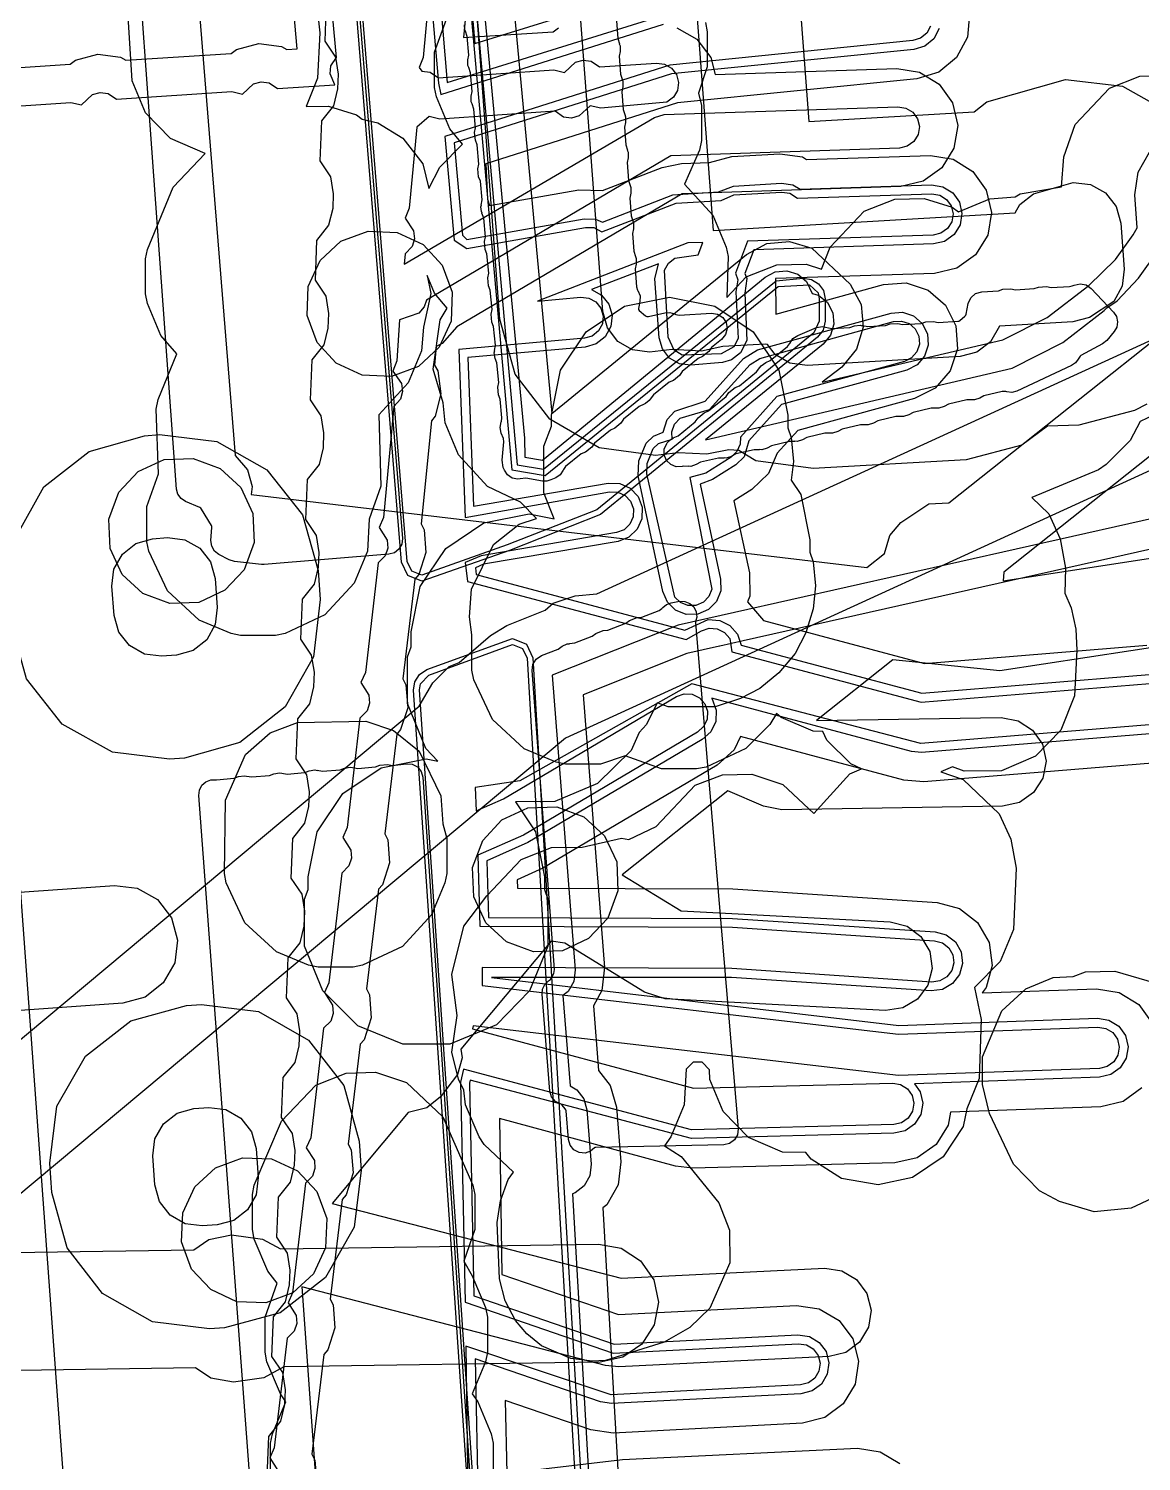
# Model space of a CAD drawing. Header units: metres. Extents: x -3943 to -3664, y 4962 to 6622.
# Drawn here: x -3832.49 to -3794.8, y 5681.07 to 5729.61 of the extents above; entities that cross this region are included whole.
import ezdxf

# ---------------------------------------------------------------- set-up
doc = ezdxf.new("R2010")
doc.units = ezdxf.units.M
doc.layers.add('AI_GREENING_EXCLUSIONS', color=1, linetype='Continuous')
doc.layers.add('AI_GREENING_LAWN', color=82, linetype='Continuous')

msp = doc.modelspace()

# ---------------------------------------------------------------- linework, layer by layer
at = {"layer": 'AI_GREENING_EXCLUSIONS'}
for points in [[(-3821.169, 5779.586), (-3818.044, 5739.04), (-3817.711, 5732.344), (-3816.124, 5714.66), (-3814.991, 5714.471), (-3807.098, 5720.876), (-3806.042, 5720.929), (-3805.751, 5720.658), (-3805.709, 5720.458), (-3805.709, 5719.696), (-3805.893, 5719.308), (-3813.248, 5713.305), (-3816.279, 5712.119), (-3819.175, 5711.094), (-3819.511, 5711.228), (-3819.669, 5711.553), (-3822.383, 5744.866), (-3822.352, 5745.913), (-3822.578, 5748.198), (-3830.193, 5747.605), (-3830.557, 5747.724), (-3830.678, 5747.878), (-3832.056, 5765.794)], [(-3811.552, 5752.599), (-3809.299, 5722.777), (-3799.069, 5723.369), (-3798.912, 5723.649), (-3798.451, 5724.01), (-3797.103, 5724.404), (-3796.522, 5724.334), (-3796.012, 5724.047), (-3795.651, 5723.587), (-3795.493, 5723.023), (-3795.374, 5721.463), (-3795.444, 5720.882), (-3795.732, 5720.372), (-3796.548, 5719.823), (-3797.115, 5719.676), (-3799.603, 5719.532), (-3799.904, 5718.998), (-3800.371, 5718.645), (-3800.937, 5718.498), (-3806.123, 5718.198), (-3806.702, 5718.279), (-3807.207, 5718.576), (-3807.459, 5718.909), (-3807.547, 5718.922), (-3808.98, 5718.839), (-3809.7, 5718.689), (-3810.697, 5718.74), (-3811.458, 5718.646), (-3812.031, 5718.724), (-3812.532, 5719.014), (-3812.886, 5719.472), (-3813.04, 5720.03), (-3817.319, 5776.648)], [(-3807.975, 5751.713), (-3806.068, 5726.47), (-3800.464, 5726.794), (-3800.033, 5727.133), (-3797.37, 5727.894), (-3795.433, 5727.66), (-3793.733, 5726.703)], [(-3794.611, 5716.888), (-3795.024, 5716.672), (-3796.913, 5716.181), (-3797.982, 5716.147), (-3798.847, 5715.494), (-3800.735, 5715.004), (-3805.921, 5714.704), (-3807.853, 5714.973), (-3808.434, 5715.315), (-3808.778, 5715.345), (-3809.519, 5715.194), (-3810.495, 5715.245), (-3811.256, 5715.152), (-3813.167, 5715.414), (-3814.837, 5716.38), (-3816.017, 5717.907), (-3816.53, 5719.766), (-3818.739, 5749.195)], [(-3817.511, 5732.358), (-3815.939, 5714.832), (-3815.047, 5714.683), (-3807.171, 5721.062), (-3806.256, 5721.157), (-3805.975, 5721.118), (-3805.731, 5720.97), (-3805.567, 5720.737), (-3805.509, 5720.458), (-3805.509, 5719.696), (-3805.577, 5719.396), (-3805.767, 5719.153), (-3813.122, 5713.15), (-3816.208, 5711.932), (-3819.177, 5710.894), (-3819.647, 5711.081), (-3819.868, 5711.537), (-3822.582, 5744.85)], [(-3827.256, 5736.977), (-3825.496, 5715.146), (-3825.086, 5714.661), (-3824.926, 5714.098), (-3824.958, 5713.824), (-3804.098, 5711.349), (-3803.497, 5711.826), (-3803.322, 5712.436), (-3802.943, 5712.883), (-3801.995, 5713.51), (-3801.324, 5713.55), (-3789.536, 5722.901)], [(-3819.324, 5735.962), (-3818.61, 5727.761), (-3818.526, 5727.385), (-3810.988, 5729.76)], [(-3818.984, 5735.694), (-3818.311, 5727.788), (-3811.018, 5730.058)], [(-3817.887, 5734.8), (-3817.376, 5729.113), (-3811.118, 5731.053)], [(-3834.969, 5726.853), (-3831.062, 5727.115), (-3830.704, 5727.03), (-3830.33, 5727.376), (-3830.067, 5727.447), (-3829.796, 5727.412), (-3829.515, 5727.219), (-3825.608, 5727.481), (-3825.25, 5727.395), (-3824.877, 5727.742), (-3824.613, 5727.813), (-3824.342, 5727.778), (-3824.061, 5727.584), (-3822.12, 5727.714), (-3822.284, 5728.082), (-3822.255, 5728.354), (-3822.069, 5728.639), (-3822.393, 5732.174)], [(-3834.658, 5728.177), (-3831.086, 5728.404), (-3830.907, 5728.541), (-3830.154, 5728.744), (-3829.38, 5728.644), (-3829.204, 5728.543), (-3825.632, 5728.77), (-3825.453, 5728.907), (-3824.7, 5729.11), (-3823.926, 5729.009), (-3823.75, 5728.908), (-3823.401, 5728.931), (-3823.68, 5732.119)], [(-3818.797, 5732.198), (-3819.126, 5728.633), (-3819.267, 5728.294), (-3819.169, 5728.176), (-3818.888, 5728.143), (-3818.608, 5727.95), (-3814.7, 5728.212), (-3814.343, 5728.127), (-3813.969, 5728.473), (-3813.705, 5728.544), (-3813.435, 5728.509), (-3813.154, 5728.315), (-3811.225, 5728.445), (-3810.954, 5728.409), (-3810.718, 5728.273), (-3810.551, 5728.057), (-3810.48, 5727.793), (-3810.515, 5727.522), (-3810.651, 5727.285), (-3810.868, 5727.119), (-3813.11, 5726.915), (-3813.468, 5727), (-3813.841, 5726.654), (-3814.105, 5726.583), (-3814.376, 5726.618), (-3814.657, 5726.812), (-3818.564, 5726.55), (-3818.922, 5726.635), (-3819.344, 5726.275), (-3819.599, 5723.525), (-3819.74, 5723.186), (-3819.457, 5722.762), (-3819.428, 5722.49), (-3819.506, 5722.228), (-3819.741, 5721.982), (-3819.774, 5721.627), (-3811.291, 5726.601), (-3810.959, 5726.698), (-3803.042, 5726.967), (-3802.772, 5726.922), (-3802.54, 5726.778), (-3802.381, 5726.557), (-3802.318, 5726.291), (-3802.362, 5726.021), (-3802.506, 5725.789), (-3802.728, 5725.63), (-3802.994, 5725.567), (-3810.733, 5725.305), (-3819.014, 5720.413), (-3819.092, 5720.182), (-3819.272, 5719.976), (-3819.935, 5719.743), (-3820.024, 5718.353), (-3820.155, 5718.01), (-3819.86, 5717.594), (-3819.824, 5717.323), (-3819.894, 5717.059), (-3820.123, 5716.806), (-3820.472, 5713.047), (-3820.621, 5712.711), (-3820.348, 5712.28), (-3820.327, 5712.008), (-3820.411, 5711.748), (-3820.652, 5711.508), (-3821.088, 5707.793), (-3821.237, 5707.457), (-3820.965, 5707.027), (-3820.943, 5706.754), (-3821.028, 5706.495), (-3821.269, 5706.254), (-3821.705, 5702.54), (-3821.854, 5702.204), (-3821.582, 5701.773), (-3821.56, 5701.501), (-3821.644, 5701.241), (-3821.886, 5701), (-3822.322, 5697.286), (-3822.471, 5696.95), (-3822.199, 5696.519), (-3822.177, 5696.247), (-3822.261, 5695.987), (-3822.502, 5695.747), (-3822.939, 5692.032), (-3823.088, 5691.696), (-3822.815, 5691.266), (-3822.794, 5690.993), (-3822.878, 5690.733), (-3823.119, 5690.493), (-3823.555, 5686.779), (-3823.704, 5686.443), (-3823.432, 5686.012), (-3823.41, 5685.74), (-3823.495, 5685.48), (-3823.736, 5685.239), (-3824.172, 5681.525), (-3824.321, 5681.189), (-3824.049, 5680.758)], [(-3817.244, 5732.185), (-3815.692, 5715.733), (-3815.686, 5715.091), (-3815.089, 5714.989), (-3807.547, 5721.186), (-3807.202, 5721.369), (-3806.813, 5721.406), (-3806.44, 5721.291), (-3806.14, 5721.043), (-3805.951, 5720.642), (-3805.735, 5720.576), (-3805.434, 5720.328), (-3805.252, 5719.983), (-3805.215, 5719.594), (-3805.329, 5719.221), (-3805.578, 5718.921), (-3809.558, 5715.675), (-3799.176, 5718.111), (-3797.456, 5718.973), (-3796.052, 5720.059), (-3795.964, 5720.148), (-3795.618, 5720.388), (-3794.892, 5721.163), (-3794.235, 5722.067)], [(-3816.242, 5732.256), (-3814.765, 5716.575), (-3808.178, 5721.961), (-3807.489, 5722.327), (-3806.712, 5722.401), (-3805.966, 5722.172), (-3804.659, 5720.959), (-3804.294, 5720.27), (-3804.22, 5719.493), (-3804.449, 5718.747), (-3804.946, 5718.146), (-3805.606, 5717.63), (-3799.495, 5719.064), (-3797.988, 5719.821), (-3796.579, 5720.914), (-3795.669, 5721.792), (-3795.073, 5722.624), (-3794.941, 5722.863), (-3795.012, 5723.98), (-3794.909, 5724.754), (-3794.518, 5725.429)], [(-3817.539, 5731.681), (-3817.758, 5729.31), (-3814.724, 5729.501), (-3814.546, 5729.638)], [(-3822.764, 5730.691), (-3822.631, 5729.474), (-3822.708, 5727.93), (-3823.092, 5726.97), (-3822.339, 5726.99), (-3821.391, 5726.689), (-3821.19, 5726.544), (-3820.663, 5726.424), (-3819.818, 5725.899), (-3819.135, 5725.027), (-3818.939, 5724.191), (-3818.568, 5724.917), (-3817.791, 5725.695), (-3818.227, 5726.217), (-3818.68, 5727.3), (-3818.745, 5727.622), (-3818.745, 5728.81), (-3818.294, 5730.054)], [(-3822.411, 5730.542), (-3822.465, 5729.19), (-3822.101, 5728.648), (-3822.01, 5728.069), (-3822.03, 5727.57), (-3822.168, 5727.001), (-3822.574, 5726.49), (-3822.629, 5725.138), (-3822.264, 5724.595), (-3822.174, 5724.017), (-3822.194, 5723.518), (-3822.331, 5722.949), (-3822.738, 5722.437), (-3822.792, 5721.085), (-3822.428, 5720.543), (-3822.337, 5719.965), (-3822.357, 5719.465), (-3822.494, 5718.896), (-3822.901, 5718.385), (-3822.955, 5717.033), (-3822.591, 5716.491), (-3822.5, 5715.913), (-3822.52, 5715.413), (-3822.657, 5714.844), (-3823.064, 5714.333), (-3823.119, 5712.981), (-3822.754, 5712.439), (-3822.663, 5711.86), (-3822.684, 5711.361), (-3822.821, 5710.792), (-3823.228, 5710.281), (-3823.282, 5708.929), (-3822.918, 5708.386), (-3822.827, 5707.808), (-3822.847, 5707.309), (-3822.984, 5706.74), (-3823.391, 5706.228), (-3823.445, 5704.876), (-3823.081, 5704.334), (-3822.99, 5703.756), (-3823.01, 5703.256), (-3823.147, 5702.687), (-3823.554, 5702.176), (-3823.609, 5700.824), (-3823.244, 5700.282), (-3823.153, 5699.704), (-3823.174, 5699.204), (-3823.311, 5698.635), (-3823.718, 5698.124), (-3823.772, 5696.772), (-3823.408, 5696.229), (-3823.317, 5695.651), (-3823.337, 5695.152), (-3823.474, 5694.583), (-3823.881, 5694.072), (-3823.935, 5692.72), (-3823.571, 5692.177), (-3823.48, 5691.599), (-3823.5, 5691.099), (-3823.637, 5690.531), (-3824.044, 5690.019), (-3824.099, 5688.667), (-3823.734, 5688.125), (-3823.643, 5687.547), (-3823.664, 5687.047), (-3823.801, 5686.478), (-3824.207, 5685.967), (-3824.262, 5684.615), (-3823.898, 5684.073), (-3823.807, 5683.495), (-3823.827, 5682.995), (-3823.964, 5682.426), (-3824.371, 5681.915), (-3824.425, 5680.563)], [(-3793.648, 5716.868), (-3794.841, 5716.302), (-3795.18, 5715.652), (-3795.991, 5714.842), (-3796.254, 5714.664), (-3798.512, 5713.725), (-3797.933, 5713.178), (-3797.548, 5712.322), (-3797.365, 5711.332), (-3797.384, 5710.483), (-3797.175, 5709.988), (-3797.02, 5709.269), (-3796.981, 5708.552), (-3797.058, 5707.007), (-3797.528, 5705.842), (-3798.383, 5704.965), (-3799.533, 5704.467), (-3800.803, 5704.45), (-3801.193, 5704.596), (-3801.587, 5704.431), (-3800.834, 5704.168), (-3799.609, 5703.01), (-3799.224, 5702.154), (-3799.042, 5701.164), (-3799.124, 5699.091), (-3799.577, 5698.008), (-3800.448, 5697.12), (-3800.225, 5696.034), (-3800.29, 5694.043), (-3800.706, 5693.007), (-3800.834, 5692.41), (-3801.512, 5691.39), (-3802.553, 5690.687), (-3803.714, 5690.439), (-3804.952, 5690.654), (-3805.989, 5691.307), (-3806.163, 5691.53), (-3806.958, 5691.547), (-3808.108, 5692.045), (-3808.963, 5692.922), (-3809.417, 5694.005), (-3809.433, 5694.333), (-3809.671, 5694.589), (-3809.983, 5694.589), (-3810.218, 5694.354), (-3810.283, 5693.151), (-3810.736, 5692.067), (-3810.958, 5691.76), (-3810.386, 5691.395), (-3809.11, 5689.83), (-3808.753, 5688.902), (-3808.734, 5687.795), (-3809.417, 5686.254), (-3810.095, 5685.605), (-3810.967, 5685.102), (-3812.949, 5684.487), (-3813.404, 5684.461), (-3814.121, 5684.553), (-3815.118, 5684.986), (-3815.616, 5685.39), (-3815.995, 5685.841), (-3816.348, 5686.506), (-3816.539, 5687.257), (-3816.625, 5689.163), (-3816.508, 5689.89), (-3816.247, 5690.614), (-3816.068, 5690.871), (-3817.06, 5691.804), (-3817.237, 5692.067), (-3817.691, 5693.151), (-3817.756, 5693.644), (-3817.93, 5694.019), (-3818.157, 5694.93), (-3817.974, 5696.178), (-3818.162, 5697.567), (-3817.754, 5699.202), (-3816.972, 5700.233), (-3815.812, 5701.455), (-3814.782, 5701.862), (-3813.74, 5701.874), (-3812.41, 5702.185), (-3812.157, 5702.137), (-3811.234, 5702.578), (-3809.913, 5703.976), (-3808.982, 5704.326), (-3807.988, 5704.353), (-3806.938, 5704.001), (-3805.897, 5703.016), (-3804.673, 5704.361), (-3804.278, 5704.53), (-3804.64, 5704.699), (-3805.45, 5705.509), (-3805.588, 5705.798), (-3805.916, 5705.814), (-3807, 5706.267), (-3807.162, 5706.408), (-3807.385, 5706.035), (-3808.195, 5705.224), (-3809.542, 5704.593), (-3809.865, 5704.528), (-3811.052, 5704.528), (-3812.284, 5704.974), (-3813.118, 5704.694), (-3814.306, 5704.694), (-3814.628, 5704.759), (-3815.712, 5705.213), (-3816.785, 5706.2), (-3817.416, 5707.547), (-3817.481, 5707.87), (-3817.477, 5709.077), (-3817.559, 5709.683), (-3817.492, 5710.619), (-3816.743, 5712.128), (-3815.878, 5712.821), (-3815.289, 5713.019), (-3815.834, 5713.563), (-3816.946, 5714.096), (-3817.934, 5715.17), (-3818.387, 5716.253), (-3818.452, 5716.929), (-3818.788, 5718.073), (-3818.554, 5719.742), (-3818.313, 5720.136), (-3818.746, 5720.655), (-3818.993, 5721.245), (-3818.866, 5720.639), (-3819.115, 5719.498), (-3819.18, 5718.69), (-3819.633, 5717.606), (-3820.632, 5716.526), (-3820.559, 5714.105), (-3820.954, 5712.994), (-3821.019, 5711.906), (-3821.472, 5710.823), (-3822.46, 5709.749), (-3823.807, 5709.118), (-3824.129, 5709.053), (-3825.317, 5709.053), (-3825.639, 5709.118), (-3826.723, 5709.571), (-3827.796, 5710.559), (-3828.427, 5711.906), (-3828.492, 5712.228), (-3828.492, 5713.416), (-3828.098, 5714.526), (-3828.17, 5716.72), (-3828.105, 5717.043), (-3827.474, 5718.591), (-3828.016, 5719.218), (-3828.469, 5720.302), (-3828.534, 5720.624), (-3828.534, 5721.811), (-3828.469, 5722.134), (-3827.597, 5724.243), (-3826.513, 5725.385), (-3827.685, 5725.887), (-3828.54, 5726.764), (-3828.993, 5727.848), (-3829.125, 5730.019)], [(-3801.936, 5729.701), (-3802.064, 5729.46), (-3802.274, 5729.286), (-3802.536, 5729.206), (-3810.775, 5728.374), (-3818.398, 5725.957), (-3818.082, 5722.442), (-3817.654, 5722.159), (-3813.624, 5722.875), (-3813.351, 5722.869), (-3813.072, 5722.73), (-3810.56, 5723.7), (-3809.029, 5723.789), (-3808.599, 5723.98), (-3806.975, 5724.074), (-3806.705, 5724.036), (-3806.449, 5723.871), (-3801.896, 5724.016), (-3801.627, 5723.971), (-3801.395, 5723.827), (-3801.236, 5723.605), (-3801.174, 5723.339), (-3801.219, 5723.069), (-3801.363, 5722.837), (-3801.585, 5722.678), (-3801.851, 5722.617), (-3808.137, 5722.416), (-3808.548, 5721.33), (-3808.465, 5721.101), (-3808.539, 5720.695), (-3808.456, 5719.118), (-3808.605, 5718.829), (-3809.033, 5718.597), (-3810.351, 5718.545), (-3810.625, 5718.715), (-3810.83, 5719.158), (-3810.947, 5721.425), (-3810.813, 5721.662), (-3810.598, 5721.831), (-3809.813, 5721.943), (-3809.653, 5722.368), (-3810.167, 5722.352), (-3815.26, 5720.383), (-3813.788, 5720.514), (-3813.517, 5720.485), (-3813.277, 5720.354), (-3813.106, 5720.141), (-3813.029, 5719.879), (-3813.058, 5719.608), (-3813.189, 5719.368), (-3813.402, 5719.197), (-3813.664, 5719.12), (-3817.925, 5718.74), (-3817.71, 5713.046), (-3812.811, 5713.916), (-3812.538, 5713.909), (-3812.288, 5713.797), (-3812.101, 5713.599), (-3812.003, 5713.344), (-3812.011, 5713.07), (-3812.122, 5712.821), (-3812.321, 5712.634), (-3812.576, 5712.536), (-3817.168, 5711.755), (-3817.701, 5711.526), (-3817.628, 5710.885), (-3810.221, 5708.912), (-3809.695, 5709.209), (-3809.435, 5709.294), (-3809.163, 5709.274), (-3808.919, 5709.151), (-3808.741, 5708.944), (-3808.67, 5708.499), (-3802.261, 5706.792), (-3794.507, 5707.424)], [(-3800.616, 5730.104), (-3800.691, 5729.327), (-3801.057, 5728.638), (-3801.659, 5728.141), (-3802.405, 5727.913), (-3810.51, 5727.094), (-3817.01, 5725.033), (-3816.952, 5723.835), (-3816.887, 5723.615), (-3813.852, 5724.155), (-3813.053, 5724.131), (-3811.029, 5724.913), (-3810.372, 5725.046), (-3809.431, 5725.076), (-3808.674, 5725.278), (-3807.05, 5725.372), (-3806.277, 5725.264), (-3806.137, 5725.181), (-3801.937, 5725.315), (-3801.168, 5725.187), (-3800.505, 5724.775), (-3800.051, 5724.14), (-3799.875, 5723.38), (-3800.003, 5722.61), (-3800.415, 5721.948), (-3801.05, 5721.494), (-3801.81, 5721.317), (-3807.187, 5721.146), (-3807.178, 5719.938), (-3803.538, 5720.938), (-3802.76, 5720.995), (-3802.019, 5720.748), (-3801.429, 5720.238), (-3801.08, 5719.54), (-3801.024, 5718.762), (-3801.27, 5718.021), (-3801.78, 5717.431), (-3802.478, 5717.082), (-3806.437, 5715.993), (-3807.13, 5715.223), (-3807.432, 5714.535), (-3807.996, 5713.995), (-3808.598, 5713.611), (-3808.076, 5711.168), (-3808.065, 5710.388), (-3808.144, 5710.188), (-3807.601, 5709.56), (-3802.143, 5708.106), (-3794.613, 5708.72)], [(-3809.567, 5729.825), (-3809.502, 5729.502), (-3809.502, 5728.315), (-3809.806, 5727.422), (-3809.703, 5727.008), (-3809.703, 5725.82), (-3809.768, 5725.498), (-3810.273, 5724.338), (-3809.315, 5723.294), (-3808.862, 5722.211), (-3808.797, 5721.888), (-3808.836, 5720.508), (-3808.18, 5721.198), (-3807.15, 5721.606), (-3806.156, 5721.632), (-3805.634, 5721.467), (-3805.343, 5722.206), (-3804.183, 5723.428), (-3803.153, 5723.836), (-3802.159, 5723.862), (-3801.21, 5723.562), (-3800.992, 5723.4), (-3799.93, 5723.844), (-3799.074, 5723.909), (-3798.9, 5724.017), (-3797.498, 5724.256), (-3797.424, 5725.272), (-3797.036, 5726.369), (-3795.875, 5727.591), (-3794.845, 5727.999), (-3793.851, 5728.025)], [(-3810.538, 5729.641), (-3809.862, 5729.252), (-3809.386, 5728.633), (-3809.231, 5728.057), (-3803.086, 5728.266), (-3802.316, 5728.14), (-3801.652, 5727.728), (-3801.197, 5727.094), (-3801.019, 5726.335), (-3801.145, 5725.565), (-3801.557, 5724.901), (-3802.19, 5724.446), (-3802.95, 5724.268), (-3810.357, 5724.017), (-3817.985, 5719.511), (-3818.48, 5718.946), (-3818.69, 5718.842), (-3818.743, 5718.209), (-3818.63, 5718.014), (-3818.527, 5717.24), (-3818.727, 5716.486), (-3818.851, 5716.325), (-3819.2, 5712.835), (-3819.098, 5712.634), (-3819.036, 5711.857), (-3819.276, 5711.114), (-3819.408, 5710.96), (-3819.817, 5707.581), (-3819.714, 5707.381), (-3819.652, 5706.603), (-3819.893, 5705.86), (-3820.024, 5705.706), (-3820.433, 5702.328), (-3820.331, 5702.127), (-3820.269, 5701.349), (-3820.509, 5700.607), (-3820.641, 5700.452), (-3821.05, 5697.074), (-3820.948, 5696.873), (-3820.886, 5696.095), (-3821.126, 5695.353), (-3821.258, 5695.199), (-3821.667, 5691.82), (-3821.564, 5691.62), (-3821.503, 5690.842), (-3821.743, 5690.099), (-3821.875, 5689.945), (-3822.284, 5686.567), (-3822.181, 5686.366), (-3822.119, 5685.588), (-3822.36, 5684.846), (-3822.491, 5684.691), (-3822.9, 5681.313), (-3822.798, 5681.112), (-3822.736, 5680.334)], [(-3801.648, 5729.615), (-3801.831, 5729.27), (-3802.132, 5729.022), (-3802.505, 5728.908), (-3810.714, 5728.079), (-3818.077, 5725.744), (-3817.796, 5722.614), (-3817.645, 5722.465), (-3813.677, 5723.17), (-3813.287, 5723.162), (-3813.052, 5723.059), (-3810.669, 5723.98), (-3809.122, 5724.086), (-3808.616, 5724.28), (-3806.993, 5724.374), (-3806.606, 5724.32), (-3806.358, 5724.174), (-3801.906, 5724.316), (-3801.521, 5724.252), (-3801.189, 5724.045), (-3800.962, 5723.728), (-3800.874, 5723.348), (-3800.938, 5722.963), (-3801.144, 5722.632), (-3801.462, 5722.405), (-3801.842, 5722.317), (-3807.928, 5722.123), (-3808.231, 5721.32), (-3808.168, 5721.146), (-3808.234, 5720.651), (-3808.165, 5719.045), (-3808.378, 5718.633), (-3808.685, 5718.393), (-3808.989, 5718.3), (-3810.057, 5718.213), (-3810.444, 5718.26), (-3810.784, 5718.452), (-3811.025, 5718.759), (-3811.129, 5719.135), (-3811.279, 5721.131), (-3811.16, 5721.646), (-3813.426, 5720.771), (-3813.084, 5720.584), (-3812.84, 5720.28), (-3812.73, 5719.906), (-3812.772, 5719.518), (-3812.959, 5719.175), (-3813.263, 5718.931), (-3813.637, 5718.821), (-3817.615, 5718.467), (-3817.424, 5713.436), (-3812.861, 5714.212), (-3812.471, 5714.201), (-3812.115, 5714.042), (-3811.847, 5713.758), (-3811.707, 5713.394), (-3811.718, 5713.004), (-3811.878, 5712.648), (-3812.161, 5712.38), (-3812.526, 5712.24), (-3817.082, 5711.465), (-3817.358, 5711.347), (-3817.336, 5711.118), (-3810.262, 5709.233), (-3809.472, 5709.592), (-3809.083, 5709.563), (-3808.734, 5709.387), (-3808.48, 5709.091), (-3808.36, 5708.727), (-3802.234, 5707.095), (-3794.532, 5707.723)], [(-3837.882, 5691.089), (-3819.259, 5706.652), (-3818.798, 5707.448), (-3818.243, 5707.996), (-3817.905, 5708.133), (-3816.849, 5709.046), (-3816.289, 5709.388), (-3814.996, 5709.909), (-3814.721, 5710.146), (-3813.98, 5710.39), (-3813.25, 5710.459), (-3790.273, 5720.977)], [(-3837.882, 5691.089), (-3819.259, 5706.652), (-3818.798, 5707.448), (-3818.243, 5707.996), (-3817.905, 5708.133), (-3816.849, 5709.046), (-3816.289, 5709.388), (-3814.996, 5709.909), (-3814.721, 5710.146), (-3813.98, 5710.39), (-3813.25, 5710.459), (-3790.273, 5720.977)], [(-3787.66, 5720.56), (-3799.458, 5711.2), (-3799.484, 5710.899), (-3792.649, 5711.951)], [(-3791.419, 5716.053), (-3814.311, 5705.574), (-3835.87, 5687.558)], [(-3791.419, 5716.053), (-3814.311, 5705.574), (-3835.87, 5687.558)], [(-3793.309, 5713.26), (-3810.485, 5709.398), (-3814.76, 5707.702), (-3813.978, 5697.717), (-3814.024, 5697.33), (-3814.215, 5696.99), (-3814.392, 5696.85), (-3814.147, 5693.788), (-3813.921, 5693.658), (-3813.685, 5693.354), (-3813.581, 5692.983), (-3813.433, 5691.134), (-3813.478, 5690.746), (-3813.669, 5690.406), (-3813.975, 5690.164), (-3814.075, 5690.135), (-3812.635, 5665.1)], [(-3793.469, 5712.199), (-3808.288, 5708.867), (-3809.079, 5708.686), (-3809.093, 5708.685), (-3810.191, 5708.439), (-3813.706, 5707.044), (-3812.981, 5697.796), (-3813.073, 5697.021), (-3813.362, 5696.506), (-3813.186, 5694.31), (-3812.792, 5693.804), (-3812.584, 5693.063), (-3812.436, 5691.214), (-3812.527, 5690.438), (-3812.907, 5689.757), (-3813.038, 5689.654), (-3811.708, 5666.377)], [(-3792.193, 5708.986), (-3799.589, 5707.848), (-3803.212, 5708.222), (-3805.804, 5706.166), (-3799.549, 5706.269), (-3798.973, 5706.164), (-3798.481, 5705.847), (-3798.148, 5705.366), (-3798.024, 5704.794), (-3798.129, 5704.218), (-3798.446, 5703.726), (-3798.927, 5703.393), (-3799.499, 5703.269), (-3806.982, 5703.146), (-3807.598, 5703.267), (-3808.806, 5703.785), (-3812.385, 5700.945), (-3810.388, 5699.716), (-3803.304, 5699.343), (-3802.736, 5699.199), (-3802.267, 5698.849), (-3801.968, 5698.345), (-3801.884, 5697.766), (-3802.029, 5697.199), (-3802.379, 5696.73), (-3802.882, 5696.431), (-3803.461, 5696.347), (-3810.928, 5696.74), (-3811.635, 5696.961), (-3814.33, 5698.62), (-3814.79, 5698.696), (-3817.852, 5695.031), (-3817.813, 5694.745), (-3817.962, 5694.179), (-3818.544, 5693.414), (-3819, 5693.047), (-3819.642, 5692.89), (-3822.216, 5689.81), (-3812.418, 5687.279), (-3805.525, 5687.614), (-3804.946, 5687.528), (-3804.444, 5687.227), (-3804.095, 5686.757), (-3803.953, 5686.189), (-3804.04, 5685.61), (-3804.341, 5685.108), (-3804.811, 5684.76), (-3805.379, 5684.618), (-3812.5, 5684.271), (-3812.948, 5684.317), (-3823.243, 5686.976), (-3821.609, 5664.341)], [(-3816.694, 5666.503), (-3819.452, 5707.193), (-3819.409, 5707.484), (-3819.25, 5707.733), (-3819.003, 5707.894), (-3816.1, 5708.95), (-3815.624, 5708.757), (-3815.409, 5708.291), (-3812.853, 5664.541)], [(-3816.495, 5666.519), (-3819.252, 5707.206), (-3819.222, 5707.415), (-3818.932, 5707.707), (-3816.102, 5708.75), (-3815.762, 5708.612), (-3815.608, 5708.279), (-3813.042, 5664.347)], [(-3794.393, 5706.029), (-3802.268, 5705.386), (-3810.029, 5707.412), (-3815.854, 5704.122), (-3817.363, 5703.899), (-3817.333, 5703.108), (-3816.41, 5703.515), (-3810.543, 5706.985), (-3810.285, 5707.075), (-3810.013, 5707.06), (-3809.767, 5706.942), (-3809.584, 5706.738), (-3809.494, 5706.481), (-3809.509, 5706.208), (-3809.627, 5705.962), (-3809.831, 5705.78), (-3815.733, 5702.289), (-3817.276, 5701.603), (-3817.204, 5699.198), (-3808.646, 5699.163), (-3801.803, 5698.706), (-3801.539, 5698.635), (-3801.322, 5698.468), (-3801.186, 5698.232), (-3801.151, 5697.961), (-3801.222, 5697.697), (-3801.389, 5697.481), (-3801.625, 5697.344), (-3801.896, 5697.309), (-3808.674, 5697.763), (-3817.132, 5697.798), (-3817.13, 5697.194), (-3803.026, 5695.539), (-3796.269, 5695.781), (-3796, 5695.737), (-3795.767, 5695.593), (-3795.608, 5695.372), (-3795.545, 5695.106), (-3795.588, 5694.836), (-3795.732, 5694.604), (-3795.953, 5694.444), (-3796.219, 5694.381), (-3803.03, 5694.138), (-3817.432, 5695.82), (-3817.454, 5695.721), (-3809.975, 5693.708), (-3803.222, 5693.881), (-3802.953, 5693.835), (-3802.722, 5693.689), (-3802.564, 5693.466), (-3802.504, 5693.199), (-3802.551, 5692.93), (-3802.696, 5692.699), (-3802.92, 5692.542), (-3803.186, 5692.481), (-3810.041, 5692.306), (-3817.763, 5694.355), (-3817.864, 5693.911), (-3817.711, 5686.457), (-3812.697, 5684.731), (-3806.416, 5685.055), (-3806.145, 5685.016), (-3805.911, 5684.876), (-3805.748, 5684.657), (-3805.681, 5684.392), (-3805.72, 5684.122), (-3805.86, 5683.887), (-3806.079, 5683.724), (-3806.344, 5683.657), (-3812.76, 5683.326), (-3817.68, 5684.966), (-3817.6, 5679.204)], [(-3794.369, 5705.73), (-3802.243, 5705.087), (-3802.582, 5705.118), (-3809.354, 5706.922), (-3809.197, 5706.523), (-3809.218, 5706.133), (-3809.387, 5705.782), (-3809.678, 5705.521), (-3815.581, 5702.031), (-3816.969, 5701.41), (-3816.92, 5699.497), (-3808.645, 5699.463), (-3801.782, 5699.005), (-3801.406, 5698.904), (-3801.097, 5698.666), (-3800.902, 5698.328), (-3800.852, 5697.941), (-3800.953, 5697.564), (-3801.191, 5697.255), (-3801.529, 5697.06), (-3801.916, 5697.01), (-3808.685, 5697.463), (-3816.819, 5697.459), (-3803.014, 5695.84), (-3796.28, 5696.08), (-3795.895, 5696.018), (-3795.563, 5695.813), (-3795.335, 5695.496), (-3795.245, 5695.117), (-3795.307, 5694.732), (-3795.512, 5694.4), (-3795.829, 5694.171), (-3796.209, 5694.082), (-3802.481, 5693.857), (-3802.29, 5693.587), (-3802.204, 5693.207), (-3802.271, 5692.822), (-3802.479, 5692.492), (-3802.798, 5692.267), (-3803.178, 5692.182), (-3810.034, 5692.006), (-3817.54, 5693.984), (-3817.564, 5693.88), (-3817.415, 5686.673), (-3812.654, 5685.034), (-3806.431, 5685.355), (-3806.045, 5685.298), (-3805.71, 5685.099), (-3805.477, 5684.786), (-3805.381, 5684.407), (-3805.437, 5684.021), (-3805.637, 5683.686), (-3805.95, 5683.453), (-3806.328, 5683.357), (-3812.745, 5683.027), (-3813.122, 5683.08), (-3817.371, 5684.542), (-3817.268, 5679.546)], [(-3794.288, 5704.733), (-3802.162, 5704.091), (-3802.839, 5704.152), (-3808.374, 5705.626), (-3808.588, 5705.181), (-3809.169, 5704.661), (-3815.072, 5701.17), (-3815.944, 5700.77), (-3815.933, 5700.493), (-3808.641, 5700.463), (-3801.716, 5700.003), (-3800.962, 5699.8), (-3800.344, 5699.324), (-3799.955, 5698.648), (-3799.854, 5697.874), (-3800.057, 5697.12), (-3800.195, 5696.941), (-3796.316, 5697.08), (-3795.545, 5696.955), (-3794.881, 5696.545), (-3794.425, 5695.912)], [(-3837.468, 5700.023), (-3829.588, 5700.584), (-3828.813, 5700.486), (-3828.135, 5700.1), (-3827.657, 5699.483), (-3827.451, 5698.731), (-3827.548, 5697.956), (-3827.935, 5697.278), (-3828.551, 5696.8), (-3829.304, 5696.594), (-3835.953, 5696.12)], [(-3824.301, 5680.493), (-3824.301, 5681.68), (-3824.235, 5682.002), (-3823.781, 5683.088), (-3823.967, 5683.36), (-3824.42, 5684.443), (-3824.485, 5684.766), (-3824.485, 5685.953), (-3824.073, 5687.105), (-3824.396, 5687.514), (-3824.849, 5688.597), (-3824.915, 5688.919), (-3824.915, 5690.107), (-3824.849, 5690.429), (-3823.925, 5692.595), (-3822.765, 5693.817), (-3821.735, 5694.224), (-3820.741, 5694.251), (-3819.691, 5693.899), (-3819.691, 5693.899), (-3818.467, 5692.74), (-3817.442, 5690.429), (-3817.376, 5690.107), (-3817.376, 5688.919), (-3817.753, 5687.853), (-3817.465, 5687.359), (-3817.012, 5686.276), (-3816.947, 5685.953), (-3816.947, 5684.766), (-3817.012, 5684.443), (-3817.467, 5683.358), (-3817.281, 5683.086), (-3816.827, 5682.002), (-3816.762, 5681.68), (-3816.762, 5680.493)], [(-3794.78, 5693.718), (-3795.413, 5693.262), (-3796.173, 5693.082), (-3801.262, 5692.9), (-3801.337, 5692.464), (-3801.754, 5691.804), (-3802.391, 5691.354), (-3803.153, 5691.182), (-3810.008, 5691.006), (-3810.579, 5691.074), (-3816.539, 5692.679), (-3816.468, 5687.404), (-3812.512, 5686.043), (-3806.483, 5686.353), (-3805.71, 5686.241), (-3805.04, 5685.841), (-3804.574, 5685.215), (-3804.382, 5684.459), (-3804.495, 5683.687), (-3804.895, 5683.016), (-3805.52, 5682.55), (-3806.277, 5682.359), (-3812.694, 5682.028), (-3813.447, 5682.134), (-3816.355, 5683.135), (-3816.291, 5680.668), (-3812.378, 5681.127), (-3804.416, 5681.51), (-3803.644, 5681.395), (-3802.975, 5680.993)], [(-3836.914, 5688.085), (-3826.897, 5688.23), (-3826.386, 5688.583), (-3825.623, 5688.746), (-3824.577, 5688.595), (-3823.963, 5688.273), (-3813.185, 5688.429), (-3812.417, 5688.288), (-3811.762, 5687.864), (-3811.319, 5687.221), (-3811.156, 5686.458), (-3811.297, 5685.69), (-3811.721, 5685.035), (-3812.364, 5684.593), (-3813.127, 5684.429), (-3823.851, 5684.274), (-3824.53, 5683.901), (-3825.55, 5683.749), (-3826.318, 5683.89), (-3826.843, 5684.231), (-3832.803, 5684.144)]]:
    msp.add_lwpolyline(points, dxfattribs=at)
for points in [[(-3820.997, 5722.749), (-3820.011, 5722.71), (-3819.129, 5722.301), (-3818.482, 5721.602), (-3818.141, 5720.685), (-3818.18, 5719.699), (-3818.589, 5718.817), (-3819.288, 5718.17), (-3820.205, 5717.829), (-3821.191, 5717.868), (-3822.073, 5718.277), (-3822.72, 5718.976), (-3823.061, 5719.893), (-3823.022, 5720.879), (-3822.613, 5721.761), (-3821.914, 5722.408), (-3820.997, 5722.749)], [(-3820.554, 5704.564), (-3819.023, 5704.868), (-3818.634, 5704.791), (-3819.042, 5705.219), (-3819.662, 5706.741), (-3819.662, 5708.325), (-3819.538, 5708.661), (-3819.538, 5709.174), (-3819.234, 5710.705), (-3818.366, 5712.002), (-3817.069, 5712.87), (-3815.538, 5713.174), (-3814.696, 5713.007), (-3815.041, 5713.881), (-3815.041, 5715.465), (-3814.779, 5716.141), (-3814.779, 5716.511), (-3814.475, 5718.042), (-3813.607, 5719.339), (-3812.31, 5720.207), (-3810.779, 5720.511), (-3809.248, 5720.207), (-3807.951, 5719.339), (-3807.083, 5718.042), (-3806.779, 5716.511), (-3806.779, 5716.085), (-3806.658, 5715.756), (-3806.585, 5714.944), (-3806.658, 5714.309), (-3806.336, 5713.828), (-3806.032, 5712.297), (-3806.032, 5711.871), (-3805.911, 5711.542), (-3805.838, 5710.73), (-3805.911, 5709.958), (-3806.159, 5709.139), (-3806.531, 5708.436), (-3807.075, 5707.782), (-3807.718, 5707.249), (-3808.372, 5706.914), (-3809.24, 5706.629), (-3810.824, 5706.629), (-3811.205, 5706.772), (-3811.562, 5706.035), (-3811.811, 5705.768), (-3812.083, 5705.155), (-3813.227, 5704.032), (-3814.672, 5703.428), (-3816.005, 5703.412), (-3815.327, 5702.399), (-3815.023, 5700.868), (-3815.023, 5700.442), (-3814.902, 5700.112), (-3814.902, 5698.529), (-3815.522, 5697.007), (-3816.645, 5695.863), (-3818.231, 5695.2), (-3819.814, 5695.2), (-3821.337, 5695.82), (-3822.524, 5697.007), (-3823.144, 5698.529), (-3823.144, 5700.112), (-3823.023, 5700.441), (-3823.023, 5700.868), (-3822.719, 5702.399), (-3821.851, 5703.696), (-3820.554, 5704.564)], [(-3811.324, 5715.803), (-3810.999, 5715.94), (-3810.864, 5716.37), (-3810.597, 5716.655), (-3809.578, 5716.987), (-3808.276, 5718.435), (-3807.797, 5718.731), (-3803.273, 5719.974), (-3802.884, 5720.002), (-3802.514, 5719.879), (-3802.219, 5719.624), (-3802.044, 5719.275), (-3802.016, 5718.886), (-3802.139, 5718.516), (-3802.394, 5718.221), (-3802.743, 5718.046), (-3806.984, 5716.88), (-3808.091, 5715.65), (-3808.252, 5715.108), (-3808.534, 5714.838), (-3809.321, 5714.336), (-3809.742, 5714.18), (-3809.054, 5710.959), (-3809.049, 5710.569), (-3809.193, 5710.206), (-3809.465, 5709.926), (-3809.823, 5709.772), (-3810.213, 5709.767), (-3810.576, 5709.911), (-3810.856, 5710.183), (-3811.01, 5710.541), (-3811.848, 5714.464), (-3811.824, 5714.971), (-3811.576, 5715.568), (-3811.324, 5715.803)], [(-3810.696, 5715.702), (-3810.705, 5715.956), (-3810.609, 5716.212), (-3810.422, 5716.412), (-3809.423, 5716.711), (-3808.052, 5718.235), (-3807.718, 5718.441), (-3803.194, 5719.685), (-3802.921, 5719.705), (-3802.662, 5719.618), (-3802.456, 5719.44), (-3802.333, 5719.196), (-3802.314, 5718.923), (-3802.4, 5718.664), (-3802.579, 5718.457), (-3802.823, 5718.335), (-3807.149, 5717.146), (-3808.382, 5715.774), (-3808.387, 5715.53), (-3808.497, 5715.28), (-3808.695, 5715.091), (-3809.557, 5714.548), (-3810.097, 5714.405), (-3809.344, 5710.623), (-3809.445, 5710.369), (-3809.635, 5710.174), (-3809.886, 5710.065), (-3810.159, 5710.062), (-3810.413, 5710.163), (-3810.608, 5710.353), (-3811.555, 5714.527), (-3811.538, 5714.882), (-3811.337, 5715.387), (-3811.16, 5715.551), (-3810.696, 5715.702)], [(-3838.122, 5682.093), (-3833.914, 5715.825), (-3831.571, 5683.911), (-3830.985, 5675.932), (-3870.877, 5673.003), (-3838.122, 5682.093)], [(-3833.09, 5709.461), (-3833.166, 5710.447), (-3832.934, 5712.384), (-3831.978, 5714.084), (-3830.444, 5715.29), (-3828.565, 5715.816), (-3828.059, 5715.855), (-3826.122, 5715.623), (-3824.422, 5714.667), (-3823.216, 5713.133), (-3822.69, 5711.254), (-3822.614, 5710.268), (-3822.846, 5708.331), (-3823.802, 5706.631), (-3825.336, 5705.425), (-3827.215, 5704.899), (-3827.721, 5704.86), (-3829.658, 5705.092), (-3831.358, 5706.048), (-3832.564, 5707.582), (-3833.09, 5709.461)], [(-3826.922, 5715.053), (-3826.005, 5714.712), (-3825.306, 5714.065), (-3824.897, 5713.183), (-3824.858, 5712.197), (-3825.199, 5711.28), (-3825.846, 5710.581), (-3826.728, 5710.172), (-3827.714, 5710.133), (-3828.631, 5710.474), (-3829.33, 5711.121), (-3829.739, 5712.003), (-3829.778, 5712.989), (-3829.437, 5713.906), (-3828.79, 5714.605), (-3827.908, 5715.014), (-3826.922, 5715.053)], [(-3829.601, 5709.73), (-3829.677, 5710.716), (-3829.607, 5711.297), (-3829.32, 5711.807), (-3828.86, 5712.169), (-3828.296, 5712.327), (-3827.79, 5712.366), (-3827.209, 5712.296), (-3826.699, 5712.009), (-3826.337, 5711.549), (-3826.179, 5710.985), (-3826.103, 5709.999), (-3826.173, 5709.418), (-3826.46, 5708.908), (-3826.92, 5708.546), (-3827.484, 5708.388), (-3827.99, 5708.349), (-3828.571, 5708.419), (-3829.081, 5708.706), (-3829.443, 5709.166), (-3829.601, 5709.73)], [(-3820.13, 5705.829), (-3819.269, 5705.133), (-3818.526, 5703.62), (-3818.465, 5702.67), (-3818.327, 5702.174), (-3818.327, 5700.986), (-3818.392, 5700.664), (-3818.845, 5699.58), (-3819.833, 5698.507), (-3821.18, 5697.876), (-3821.502, 5697.811), (-3822.69, 5697.811), (-3823.012, 5697.876), (-3824.096, 5698.329), (-3825.169, 5699.317), (-3825.8, 5700.664), (-3825.865, 5700.986), (-3825.831, 5703.475), (-3825.149, 5705.017), (-3824.317, 5705.747), (-3823.39, 5706.107), (-3821.071, 5706.151), (-3820.13, 5705.829)], [(-3813.681, 5702.909), (-3812.982, 5702.262), (-3812.573, 5701.38), (-3812.534, 5700.394), (-3812.875, 5699.477), (-3813.522, 5698.778), (-3814.404, 5698.369), (-3815.39, 5698.33), (-3816.307, 5698.671), (-3817.006, 5699.318), (-3817.415, 5700.2), (-3817.454, 5701.186), (-3817.113, 5702.103), (-3816.466, 5702.802), (-3815.584, 5703.211), (-3814.598, 5703.25), (-3813.681, 5702.909)], [(-3795.69, 5697.682), (-3793.793, 5697.122), (-3792.972, 5696.56), (-3792.38, 5695.76), (-3791.7, 5694.591), (-3791.524, 5693.498), (-3791.981, 5691.875), (-3792.725, 5690.981), (-3793.741, 5690.297), (-3795.144, 5689.647), (-3796.394, 5689.522), (-3797.569, 5689.871), (-3798.253, 5690.236), (-3799.128, 5691.133), (-3799.942, 5692.856), (-3800.177, 5693.835), (-3800.173, 5694.773), (-3799.525, 5696.329), (-3798.708, 5697.077), (-3797.789, 5697.457), (-3797.106, 5697.497), (-3796.684, 5697.655), (-3795.69, 5697.682)], [(-3831.708, 5690.181), (-3831.779, 5691.173), (-3831.537, 5693.104), (-3830.572, 5694.8), (-3829.032, 5695.997), (-3827.151, 5696.514), (-3826.639, 5696.55), (-3824.708, 5696.308), (-3823.012, 5695.343), (-3821.815, 5693.803), (-3821.298, 5691.922), (-3821.227, 5690.93), (-3821.469, 5688.999), (-3822.437, 5687.3), (-3823.978, 5686.104), (-3825.86, 5685.589), (-3826.367, 5685.553), (-3828.298, 5685.795), (-3829.994, 5686.76), (-3831.191, 5688.3), (-3831.708, 5690.181)], [(-3828.288, 5691.421), (-3828.215, 5692), (-3827.926, 5692.509), (-3827.464, 5692.868), (-3826.9, 5693.023), (-3826.391, 5693.059), (-3825.812, 5692.986), (-3825.303, 5692.697), (-3824.944, 5692.235), (-3824.789, 5691.671), (-3824.718, 5690.682), (-3824.791, 5690.103), (-3825.081, 5689.593), (-3825.543, 5689.234), (-3826.108, 5689.08), (-3826.615, 5689.044), (-3827.194, 5689.117), (-3827.703, 5689.406), (-3828.062, 5689.868), (-3828.217, 5690.432), (-3828.288, 5691.421)], [(-3824.265, 5691.318), (-3823.384, 5690.909), (-3822.736, 5690.21), (-3822.395, 5689.293), (-3822.434, 5688.306), (-3822.844, 5687.425), (-3823.543, 5686.778), (-3824.46, 5686.436), (-3825.446, 5686.476), (-3826.327, 5686.885), (-3826.974, 5687.584), (-3827.316, 5688.501), (-3827.277, 5689.487), (-3826.867, 5690.368), (-3826.168, 5691.016), (-3825.251, 5691.357), (-3824.265, 5691.318)]]:
    msp.add_lwpolyline(points, close=True, dxfattribs=at)
at = {"layer": 'AI_GREENING_LAWN'}
for points in [[(-3822.479, 5744.694), (-3819.833, 5712.341), (-3819.856, 5712.148), (-3819.856, 5712.148), (-3819.95, 5711.977), (-3820.103, 5711.856), (-3820.291, 5711.802), (-3824.512, 5711.454), (-3824.609, 5711.455), (-3825.524, 5711.558), (-3825.697, 5711.61), (-3826.048, 5711.79), (-3826.199, 5711.91), (-3826.294, 5712.078), (-3826.318, 5712.269), (-3826.288, 5712.704), (-3826.291, 5712.741), (-3826.305, 5712.775), (-3826.64, 5713.335), (-3826.665, 5713.364), (-3826.697, 5713.384), (-3827.181, 5713.589), (-3827.333, 5713.689), (-3827.439, 5713.837), (-3827.485, 5714.013), (-3829.671, 5744.15)], [(-3812.58, 5729.877), (-3812.535, 5729.275), (-3812.478, 5729.101), (-3812.484, 5729.099), (-3812.456, 5729.028), (-3812.457, 5728.838), (-3812.489, 5728.676), (-3812.445, 5728.074), (-3812.387, 5727.901), (-3812.393, 5727.899), (-3812.365, 5727.827), (-3812.366, 5727.637), (-3812.398, 5727.475), (-3812.354, 5726.873), (-3812.296, 5726.7), (-3812.302, 5726.698), (-3812.274, 5726.626), (-3812.275, 5726.436), (-3812.307, 5726.274), (-3812.263, 5725.673), (-3812.206, 5725.499), (-3812.212, 5725.497), (-3812.183, 5725.426), (-3812.184, 5725.236), (-3812.217, 5725.074), (-3812.172, 5724.472), (-3812.115, 5724.298), (-3812.121, 5724.296), (-3812.093, 5724.225), (-3812.094, 5724.035), (-3812.126, 5723.873), (-3812.082, 5723.271), (-3812.024, 5723.098), (-3812.03, 5723.096), (-3812.002, 5723.024), (-3812.003, 5722.834), (-3812.035, 5722.672), (-3811.991, 5722.07), (-3811.933, 5721.897), (-3811.94, 5721.895), (-3811.911, 5721.823), (-3811.912, 5721.633), (-3811.945, 5721.471), (-3811.9, 5720.869), (-3811.862, 5720.755), (-3811.852, 5720.739), (-3811.782, 5720.561), (-3811.783, 5720.37), (-3811.831, 5720.135), (-3811.832, 5720.094), (-3811.807, 5720.063), (-3811.601, 5719.882), (-3811.553, 5719.857), (-3811.499, 5719.857), (-3810.937, 5719.984), (-3810.774, 5719.994), (-3810.616, 5719.95), (-3810.57, 5719.928), (-3810.452, 5719.906), (-3809.362, 5719.97), (-3809.156, 5719.939), (-3808.981, 5719.827), (-3808.867, 5719.653), (-3808.833, 5719.448), (-3808.886, 5719.247), (-3809.016, 5719.084), (-3809.36, 5718.803), (-3809.452, 5718.672), (-3809.66, 5718.502), (-3809.807, 5718.438), (-3810.351, 5717.994), (-3810.444, 5717.863), (-3810.652, 5717.693), (-3810.799, 5717.629), (-3811.326, 5717.201), (-3811.435, 5717.055), (-3811.437, 5717.056), (-3811.467, 5717.009), (-3811.593, 5716.906), (-3811.646, 5716.886), (-3811.644, 5716.884), (-3811.81, 5716.806), (-3812.336, 5716.376), (-3812.428, 5716.245), (-3812.636, 5716.076), (-3812.783, 5716.011), (-3813.327, 5715.568), (-3813.42, 5715.436), (-3813.628, 5715.267), (-3813.775, 5715.203), (-3814.302, 5714.775), (-3814.374, 5714.678), (-3814.383, 5714.656), (-3814.486, 5714.499), (-3814.639, 5714.392), (-3814.798, 5714.32), (-3814.939, 5714.28), (-3815.086, 5714.283), (-3815.647, 5714.376), (-3815.845, 5714.355), (-3815.846, 5714.359), (-3815.92, 5714.345), (-3816.108, 5714.383), (-3816.267, 5714.489), (-3816.375, 5714.647), (-3816.416, 5714.742), (-3816.455, 5714.988), (-3816.395, 5715.609), (-3816.412, 5715.725), (-3816.485, 5715.904), (-3816.522, 5716.096), (-3816.482, 5716.288), (-3816.476, 5716.301), (-3816.458, 5716.42), (-3816.517, 5717.053), (-3816.574, 5717.203), (-3816.598, 5717.47), (-3816.569, 5717.628), (-3816.629, 5718.285), (-3816.688, 5718.44), (-3816.721, 5718.627), (-3816.705, 5718.702), (-3816.711, 5718.703), (-3816.683, 5718.884), (-3816.742, 5719.518), (-3816.799, 5719.667), (-3816.823, 5719.934), (-3816.794, 5720.092), (-3816.854, 5720.749), (-3816.911, 5720.9), (-3816.936, 5721.166), (-3816.907, 5721.325), (-3816.967, 5721.982), (-3817.024, 5722.132), (-3817.048, 5722.399), (-3817.019, 5722.556), (-3817.076, 5723.19), (-3817.136, 5723.363), (-3817.134, 5723.364), (-3817.157, 5723.414), (-3817.171, 5723.577), (-3817.158, 5723.631), (-3817.161, 5723.632), (-3817.133, 5723.812), (-3817.192, 5724.446), (-3817.249, 5724.596), (-3817.273, 5724.863), (-3817.244, 5725.021), (-3817.304, 5725.678), (-3817.361, 5725.828), (-3817.386, 5726.095), (-3817.357, 5726.253), (-3817.414, 5726.887), (-3817.474, 5727.059), (-3817.468, 5727.061), (-3817.497, 5727.132), (-3817.499, 5727.322), (-3817.469, 5727.485), (-3817.526, 5728.119), (-3817.586, 5728.291), (-3817.58, 5728.293), (-3817.61, 5728.364), (-3817.612, 5728.554), (-3817.582, 5728.717), (-3817.638, 5729.351), (-3817.699, 5729.523), (-3817.696, 5729.524), (-3817.719, 5729.575), (-3817.734, 5729.738)], [(-3824.758, 5677.191), (-3826.725, 5703.634), (-3826.706, 5703.813), (-3826.625, 5703.974), (-3826.492, 5704.095), (-3826.324, 5704.161), (-3826.144, 5704.164), (-3826.133, 5704.163), (-3825.535, 5704.212), (-3825.38, 5704.269), (-3825.193, 5704.3), (-3825.118, 5704.283), (-3825.117, 5704.289), (-3824.936, 5704.259), (-3824.338, 5704.309), (-3824.183, 5704.366), (-3824.183, 5704.366), (-3823.996, 5704.396), (-3823.921, 5704.38), (-3823.92, 5704.386), (-3823.74, 5704.356), (-3823.141, 5704.405), (-3822.986, 5704.463), (-3822.799, 5704.493), (-3822.724, 5704.476), (-3822.723, 5704.483), (-3822.543, 5704.453), (-3821.945, 5704.502), (-3821.79, 5704.559), (-3821.602, 5704.59), (-3821.527, 5704.573), (-3821.526, 5704.579), (-3821.346, 5704.549), (-3820.748, 5704.599), (-3820.596, 5704.655), (-3820.339, 5704.679), (-3820.167, 5704.649), (-3819.706, 5704.707), (-3819.505, 5704.691), (-3819.326, 5704.597), (-3819.199, 5704.439), (-3819.145, 5704.245), (-3817.353, 5677.732)]]:
    msp.add_lwpolyline(points, dxfattribs=at)
for points in [[(-3807.367, 5718.366), (-3806.785, 5718.839), (-3806.713, 5718.936), (-3806.708, 5718.949), (-3806.599, 5719.111), (-3806.436, 5719.219), (-3805.798, 5719.482), (-3805.597, 5719.519), (-3805.397, 5719.473), (-3805.395, 5719.472), (-3805.277, 5719.449), (-3804.669, 5719.486), (-3804.512, 5719.539), (-3804.324, 5719.565), (-3804.25, 5719.547), (-3804.248, 5719.553), (-3804.069, 5719.519), (-3803.461, 5719.555), (-3803.309, 5719.607), (-3803.042, 5719.623), (-3802.884, 5719.589), (-3802.253, 5719.625), (-3802.101, 5719.677), (-3801.834, 5719.693), (-3801.677, 5719.659), (-3801.017, 5719.697), (-3800.98, 5719.705), (-3800.947, 5719.725), (-3800.774, 5719.869), (-3800.747, 5719.901), (-3800.733, 5719.939), (-3800.665, 5720.294), (-3800.578, 5720.495), (-3800.413, 5720.639), (-3800.203, 5720.699), (-3799.638, 5720.733), (-3799.487, 5720.785), (-3799.219, 5720.8), (-3799.062, 5720.766), (-3798.431, 5720.803), (-3798.278, 5720.855), (-3798.011, 5720.87), (-3797.854, 5720.836), (-3797.231, 5720.871), (-3797.141, 5720.893), (-3797.074, 5720.924), (-3796.873, 5720.97), (-3796.67, 5720.931), (-3796.5, 5720.813), (-3795.74, 5720.007), (-3795.642, 5719.856), (-3795.604, 5719.68), (-3795.631, 5719.502), (-3795.718, 5719.345), (-3795.961, 5719.051), (-3796.111, 5718.928), (-3796.846, 5718.536), (-3796.875, 5718.514), (-3796.897, 5718.484), (-3796.932, 5718.417), (-3797.03, 5718.286), (-3797.164, 5718.194), (-3799.013, 5717.331), (-3799.181, 5717.286), (-3799.355, 5717.302), (-3799.393, 5717.312), (-3799.513, 5717.314), (-3800.129, 5717.168), (-3800.273, 5717.089), (-3800.454, 5717.031), (-3800.531, 5717.036), (-3800.531, 5717.03), (-3800.714, 5717.032), (-3801.329, 5716.887), (-3801.474, 5716.807), (-3801.655, 5716.749), (-3801.732, 5716.755), (-3801.732, 5716.748), (-3801.914, 5716.751), (-3802.53, 5716.606), (-3802.675, 5716.526), (-3802.856, 5716.468), (-3802.932, 5716.474), (-3802.932, 5716.467), (-3803.115, 5716.47), (-3803.73, 5716.325), (-3803.875, 5716.245), (-3804.056, 5716.187), (-3804.133, 5716.192), (-3804.133, 5716.186), (-3804.316, 5716.189), (-3804.931, 5716.043), (-3805.076, 5715.964), (-3805.257, 5715.906), (-3805.333, 5715.911), (-3805.334, 5715.905), (-3805.516, 5715.908), (-3806.132, 5715.762), (-3806.277, 5715.683), (-3806.457, 5715.625), (-3806.534, 5715.63), (-3806.534, 5715.624), (-3806.717, 5715.626), (-3807.332, 5715.481), (-3807.477, 5715.401), (-3807.658, 5715.343), (-3807.735, 5715.349), (-3807.735, 5715.342), (-3807.917, 5715.345), (-3808.533, 5715.2), (-3808.678, 5715.12), (-3808.859, 5715.062), (-3808.935, 5715.068), (-3808.935, 5715.061), (-3809.118, 5715.064), (-3809.734, 5714.919), (-3809.878, 5714.839), (-3810.059, 5714.781), (-3810.136, 5714.786), (-3810.136, 5714.78), (-3810.319, 5714.783), (-3810.355, 5714.774), (-3810.555, 5714.768), (-3810.742, 5714.841), (-3810.885, 5714.981), (-3810.961, 5715.166), (-3810.959, 5715.366), (-3810.878, 5715.55), (-3810.859, 5715.576), (-3810.722, 5715.708), (-3810.651, 5715.736), (-3810.654, 5715.742), (-3810.489, 5715.82), (-3809.908, 5716.295), (-3809.816, 5716.425), (-3809.608, 5716.595), (-3809.461, 5716.659), (-3808.862, 5717.148), (-3808.769, 5717.279), (-3808.561, 5717.448), (-3808.414, 5717.513), (-3807.832, 5717.986), (-3807.723, 5718.132), (-3807.718, 5718.128), (-3807.675, 5718.192), (-3807.519, 5718.3), (-3807.367, 5718.366)], [(-3812.262, 5709.467), (-3812.133, 5709.563), (-3811.883, 5709.659), (-3811.723, 5709.674), (-3811.136, 5709.899), (-3811.039, 5709.966), (-3811.012, 5709.997), (-3810.881, 5710.103), (-3810.722, 5710.16), (-3810.446, 5710.208), (-3810.264, 5710.206), (-3810.094, 5710.139), (-3809.96, 5710.016), (-3809.879, 5709.853), (-3809.862, 5709.672), (-3809.892, 5709.562), (-3809.9, 5709.484), (-3808.458, 5692.333), (-3808.483, 5692.132), (-3808.585, 5691.957), (-3808.749, 5691.837), (-3808.947, 5691.792), (-3813.274, 5691.707), (-3813.317, 5691.698), (-3813.329, 5691.691), (-3813.455, 5691.578), (-3813.645, 5691.514), (-3813.844, 5691.53), (-3814.022, 5691.622), (-3814.149, 5691.777), (-3814.205, 5691.969), (-3814.286, 5692.945), (-3814.295, 5692.982), (-3814.315, 5693.014), (-3814.421, 5693.138), (-3814.459, 5693.167), (-3814.644, 5693.257), (-3814.777, 5693.414), (-3814.835, 5693.612), (-3815.098, 5696.894), (-3815.082, 5697.067), (-3815.008, 5697.223), (-3814.885, 5697.345), (-3814.818, 5697.392), (-3814.794, 5697.424), (-3814.706, 5697.602), (-3814.681, 5697.73), (-3815.441, 5707.863), (-3815.412, 5708.072), (-3815.299, 5708.251), (-3815.123, 5708.367), (-3814.555, 5708.586), (-3814.422, 5708.685), (-3814.251, 5708.767), (-3814.174, 5708.772), (-3814.175, 5708.779), (-3813.993, 5708.801), (-3813.408, 5709.027), (-3813.28, 5709.122), (-3813.029, 5709.219), (-3812.869, 5709.234), (-3812.262, 5709.467)]]:
    msp.add_lwpolyline(points, close=True, dxfattribs=at)

doc.saveas('drawing.dxf')
